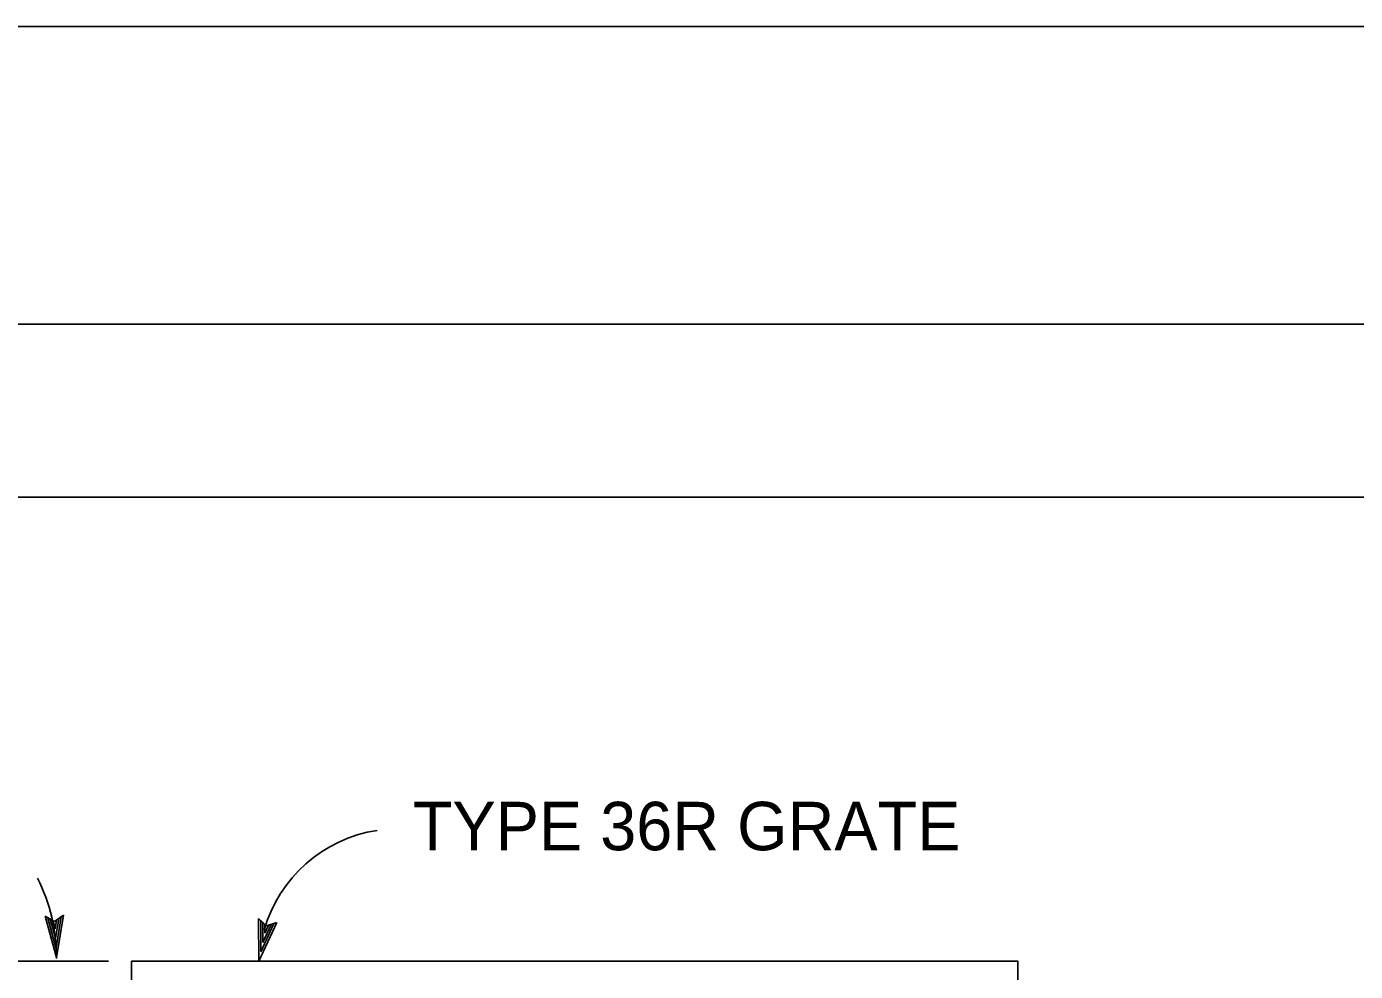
# Model space of a CAD drawing. Extents: x -894 to 866, y -472 to 714.
# Drawn here: x -699.9 to -508, y 577 to 713.6 of the extents above; entities that cross this region are included whole.
import ezdxf

# ---------------------------------------------------------------- set-up
doc = ezdxf.new("R2010")
doc.units = 0
for name, color, linetype in [('56 Stage 3 Anno', 7, 'Continuous'), ('57 Undefined', 7, 'Continuous'), ('60 Nongeo Data', 7, 'Continuous'), ('border_PLOTTING-ELEMENTS', 7, 'Continuous'), ('border_rw_22x34_Cut_Lines', 7, 'Continuous'), ('border_SHEET', 7, 'Continuous')]:
    doc.layers.add(name, color=color, linetype=linetype)

msp = doc.modelspace()

# ---------------------------------------------------------------- linework, layer by layer
at = {"layer": '56 Stage 3 Anno'}
for p, q in [((-695.58, 579.08), (-697.22, 585.01)), ((-697.22, 585.01), (-697.22, 585.01)), ((-697.22, 585.01), (-695.85, 584.28)), ((-695.66, 580.47), (-696.85, 584.79)), ((-695.72, 581.84), (-696.5, 584.63)), ((-695.79, 583.22), (-696.12, 584.42)), ((-695.85, 584.28), (-694.56, 585.15)), ((-695.58, 584.46), (-695.79, 583.22)), ((-695.25, 584.66), (-695.72, 581.84)), ((-694.9, 584.91), (-695.65, 580.46)), ((-694.56, 585.15), (-695.58, 579.08)), ((-694.56, 585.15), (-694.56, 585.15)), ((-666.35, 578.54), (-666.39, 584.69)), ((-666.39, 584.69), (-666.39, 584.69)), ((-666.39, 584.69), (-665.26, 583.63)), ((-663.78, 584.13), (-666.35, 578.54)), ((-666.06, 579.9), (-666.09, 584.38)), ((-664.18, 583.99), (-666.06, 579.89)), ((-665.77, 581.24), (-665.79, 584.14)), ((-664.58, 583.84), (-665.77, 581.24)), ((-665.48, 582.59), (-665.49, 583.83)), ((-664.95, 583.74), (-665.48, 582.59)), ((-665.26, 583.63), (-663.78, 584.13)), ((-663.78, 584.13), (-663.78, 584.13)), ((-695.58, 579.08), (-695.58, 579.08)), ((-666.35, 578.54), (-666.35, 578.54))]:
    msp.add_line(p, q, dxfattribs=at)
for centre, radius, start, end in [((-646.16, 577.46), 20.21, 98.9136, 164.0751), ((-721.79, 578.89), 26.21, 0, 26.3898)]:
    msp.add_arc(centre, radius, start, end, dxfattribs=at)
at = {"layer": '60 Nongeo Data'}
msp.add_line((-807.95, 578.54), (-688.09, 578.54), dxfattribs=at)
msp.add_lwpolyline([(-684.77, 578.54), (-684.77, 575.54), (-556.77, 575.54), (-556.77, 578.54)], close=True, dxfattribs=at)
at = {"layer": 'border_PLOTTING-ELEMENTS'}
for points in [[(-894.04, -472.44), (865.96, -472.44), (865.96, 713.56), (-894.04, 713.56)], [(-864.04, 670.56), (835.96, 670.56), (835.96, -429.44), (-864.04, -429.44)]]:
    msp.add_lwpolyline(points, close=True, dxfattribs=at)
at = {"layer": 'border_rw_22x34_Cut_Lines'}
msp.add_lwpolyline([(-864.04, 670.56), (835.96, 670.56), (835.96, -429.44), (-864.04, -429.44)], close=True, dxfattribs=at)
at = {"layer": 'border_SHEET'}
msp.add_line((-814.04, 645.56), (810.96, 645.56), dxfattribs=at)

# ---------------------------------------------------------------- texts
at = {"layer": '57 Undefined'}
msp.add_text('TYPE 36R GRATE', height=7, dxfattribs=at).set_placement((-644.11, 594.55))

doc.saveas('drawing.dxf')
